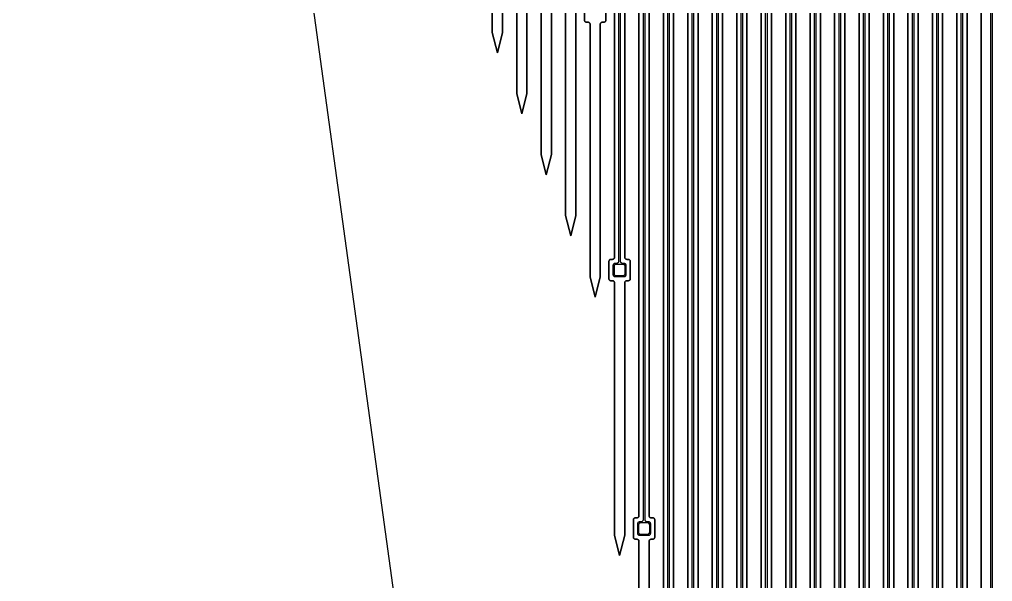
# Model space of a CAD drawing. Header units: metres. Extents: x -1550 to 1550, y -904 to 26100.
# Drawn here: x -966 to -11, y 3376 to 3929 of the extents above; entities that cross this region are included whole.
import ezdxf

# ---------------------------------------------------------------- set-up
doc = ezdxf.new("R2010")
doc.units = ezdxf.units.M
for name, color, linetype in [('Electrodes', 2, 'CONTINUOUS'), ('Metal', 4, 'CONTINUOUS'), ('Polyimide', 3, 'CONTINUOUS'), ('Polyimide_Negative', 5, 'CONTINUOUS')]:
    doc.layers.add(name, color=color, linetype=linetype)

msp = doc.modelspace()

# ---------------------------------------------------------------- linework, layer by layer
at = {"layer": 'Electrodes'}
for points in [[(-373.5, 3677.04), (-373.36, 3677.04), (-373.23, 3677.06), (-373.09, 3677.08), (-372.96, 3677.11), (-372.83, 3677.16), (-372.7, 3677.21), (-372.58, 3677.26), (-372.46, 3677.33), (-372.35, 3677.41), (-372.24, 3677.49), (-372.13, 3677.58), (-372.04, 3677.67), (-371.95, 3677.78), (-371.87, 3677.89), (-371.79, 3678), (-371.72, 3678.12), (-371.67, 3678.24), (-371.62, 3678.37), (-371.57, 3678.5), (-371.54, 3678.63), (-371.52, 3678.77), (-371.5, 3678.9), (-371.5, 3679.04), (-371.5, 3686.04), (-371.5, 3686.18), (-371.52, 3686.31), (-371.54, 3686.45), (-371.57, 3686.58), (-371.62, 3686.71), (-371.67, 3686.84), (-371.72, 3686.96), (-371.79, 3687.08), (-371.87, 3687.19), (-371.95, 3687.3), (-372.04, 3687.4), (-372.13, 3687.5), (-372.24, 3687.59), (-372.35, 3687.67), (-372.46, 3687.75), (-372.58, 3687.82), (-372.7, 3687.87), (-372.83, 3687.92), (-372.96, 3687.97), (-373.09, 3688), (-373.23, 3688.02), (-373.36, 3688.04), (-373.5, 3688.04), (-380.5, 3688.04), (-380.64, 3688.04), (-380.77, 3688.02), (-380.91, 3688), (-381.04, 3687.97), (-381.17, 3687.92), (-381.3, 3687.87), (-381.42, 3687.82), (-381.54, 3687.75), (-381.65, 3687.67), (-381.76, 3687.59), (-381.87, 3687.5), (-381.96, 3687.4), (-382.05, 3687.3), (-382.13, 3687.19), (-382.21, 3687.08), (-382.28, 3686.96), (-382.33, 3686.84), (-382.38, 3686.71), (-382.43, 3686.58), (-382.46, 3686.45), (-382.48, 3686.31), (-382.5, 3686.18), (-382.5, 3686.04), (-382.5, 3679.04), (-382.5, 3678.9), (-382.48, 3678.77), (-382.46, 3678.63), (-382.43, 3678.5), (-382.38, 3678.37), (-382.33, 3678.24), (-382.28, 3678.12), (-382.21, 3678), (-382.13, 3677.89), (-382.05, 3677.78), (-381.96, 3677.67), (-381.87, 3677.58), (-381.76, 3677.49), (-381.65, 3677.41), (-381.54, 3677.33), (-381.42, 3677.26), (-381.3, 3677.21), (-381.17, 3677.16), (-381.04, 3677.11), (-380.91, 3677.08), (-380.77, 3677.06), (-380.64, 3677.04), (-380.5, 3677.04), (-373.5, 3677.04)], [(-349.5, 3423.07), (-349.36, 3423.08), (-349.23, 3423.09), (-349.09, 3423.11), (-348.96, 3423.15), (-348.83, 3423.19), (-348.7, 3423.24), (-348.58, 3423.3), (-348.46, 3423.36), (-348.35, 3423.44), (-348.24, 3423.52), (-348.13, 3423.61), (-348.04, 3423.71), (-347.95, 3423.81), (-347.87, 3423.92), (-347.79, 3424.03), (-347.72, 3424.15), (-347.67, 3424.27), (-347.62, 3424.4), (-347.57, 3424.53), (-347.54, 3424.66), (-347.52, 3424.8), (-347.5, 3424.93), (-347.5, 3425.07), (-347.5, 3432.07), (-347.5, 3432.21), (-347.52, 3432.34), (-347.54, 3432.48), (-347.57, 3432.61), (-347.62, 3432.74), (-347.67, 3432.87), (-347.72, 3432.99), (-347.79, 3433.11), (-347.87, 3433.22), (-347.95, 3433.33), (-348.04, 3433.44), (-348.13, 3433.53), (-348.24, 3433.62), (-348.35, 3433.71), (-348.46, 3433.78), (-348.58, 3433.85), (-348.7, 3433.91), (-348.83, 3433.96), (-348.96, 3434), (-349.09, 3434.03), (-349.23, 3434.05), (-349.36, 3434.07), (-349.5, 3434.07), (-356.5, 3434.07), (-356.64, 3434.07), (-356.77, 3434.05), (-356.91, 3434.03), (-357.04, 3434), (-357.17, 3433.96), (-357.3, 3433.91), (-357.42, 3433.85), (-357.54, 3433.78), (-357.65, 3433.71), (-357.76, 3433.62), (-357.87, 3433.53), (-357.96, 3433.44), (-358.05, 3433.33), (-358.13, 3433.22), (-358.21, 3433.11), (-358.28, 3432.99), (-358.33, 3432.87), (-358.38, 3432.74), (-358.43, 3432.61), (-358.46, 3432.48), (-358.48, 3432.34), (-358.5, 3432.21), (-358.5, 3432.07), (-358.5, 3425.07), (-358.5, 3424.93), (-358.48, 3424.8), (-358.46, 3424.66), (-358.43, 3424.53), (-358.38, 3424.4), (-358.33, 3424.27), (-358.28, 3424.15), (-358.21, 3424.03), (-358.13, 3423.92), (-358.05, 3423.81), (-357.96, 3423.71), (-357.87, 3423.61), (-357.76, 3423.52), (-357.65, 3423.44), (-357.54, 3423.36), (-357.42, 3423.3), (-357.3, 3423.24), (-357.17, 3423.19), (-357.04, 3423.15), (-356.91, 3423.11), (-356.77, 3423.09), (-356.64, 3423.08), (-356.5, 3423.07), (-349.5, 3423.07)]]:
    msp.add_lwpolyline(points, close=True, dxfattribs=at)
at = {"layer": 'Metal'}
for points in [[(-378, 11993.5), (-378, 3691.04), (-378.03, 3690.69), (-378.12, 3690.36), (-378.27, 3690.04), (-378.47, 3689.75), (-378.71, 3689.51), (-379, 3689.31), (-379.32, 3689.16), (-379.65, 3689.07), (-380, 3689.04), (-381.5, 3689.04), (-381.85, 3689.01), (-382.18, 3688.92), (-382.5, 3688.77), (-382.79, 3688.57), (-383.03, 3688.33), (-383.23, 3688.04), (-383.38, 3687.72), (-383.47, 3687.39), (-383.5, 3687.04), (-383.5, 3678.04), (-383.47, 3677.69), (-383.38, 3677.36), (-383.23, 3677.04), (-383.03, 3676.75), (-382.79, 3676.51), (-382.5, 3676.31), (-382.18, 3676.16), (-381.85, 3676.07), (-381.5, 3676.04), (-372.5, 3676.04), (-372.15, 3676.07), (-371.82, 3676.16), (-371.5, 3676.31), (-371.21, 3676.51), (-370.97, 3676.75), (-370.77, 3677.04), (-370.62, 3677.36), (-370.53, 3677.69), (-370.5, 3678.04), (-370.5, 3687.04), (-370.53, 3687.39), (-370.62, 3687.72), (-370.77, 3688.04), (-370.97, 3688.33), (-371.21, 3688.57), (-371.5, 3688.77), (-371.82, 3688.92), (-372.15, 3689.01), (-372.5, 3689.04), (-374, 3689.04), (-374.35, 3689.07), (-374.68, 3689.16), (-375, 3689.31), (-375.29, 3689.51), (-375.53, 3689.75), (-375.73, 3690.04), (-375.88, 3690.36), (-375.97, 3690.69), (-376, 3691.04), (-376, 11993.5)], [(-354, 11993.5), (-354, 3437.07), (-354.03, 3436.72), (-354.12, 3436.39), (-354.27, 3436.07), (-354.47, 3435.79), (-354.71, 3435.54), (-355, 3435.34), (-355.32, 3435.19), (-355.65, 3435.1), (-356, 3435.07), (-357.5, 3435.07), (-357.85, 3435.04), (-358.18, 3434.95), (-358.5, 3434.8), (-358.79, 3434.6), (-359.03, 3434.36), (-359.23, 3434.07), (-359.38, 3433.76), (-359.47, 3433.42), (-359.5, 3433.07), (-359.5, 3424.07), (-359.47, 3423.72), (-359.38, 3423.39), (-359.23, 3423.07), (-359.03, 3422.79), (-358.79, 3422.54), (-358.5, 3422.34), (-358.18, 3422.19), (-357.85, 3422.1), (-357.5, 3422.07), (-348.5, 3422.07), (-348.15, 3422.1), (-347.82, 3422.19), (-347.5, 3422.34), (-347.21, 3422.54), (-346.97, 3422.79), (-346.77, 3423.07), (-346.62, 3423.39), (-346.53, 3423.72), (-346.5, 3424.07), (-346.5, 3433.07), (-346.53, 3433.42), (-346.62, 3433.76), (-346.77, 3434.07), (-346.97, 3434.36), (-347.21, 3434.6), (-347.5, 3434.8), (-347.82, 3434.95), (-348.15, 3435.04), (-348.5, 3435.07), (-350, 3435.07), (-350.35, 3435.1), (-350.68, 3435.19), (-351, 3435.34), (-351.29, 3435.54), (-351.53, 3435.79), (-351.73, 3436.07), (-351.88, 3436.39), (-351.97, 3436.72), (-352, 3437.07), (-352, 11993.5)], [(-330, 11993.5), (-330, 3183.1)], [(-328, 3183.1), (-328, 11993.5)], [(-306, 11993.5), (-306, 2929.13)], [(-304, 2929.13), (-304, 11993.5)], [(-282, 11993.5), (-282, 2675.17)], [(-280, 2675.17), (-280, 11993.5)], [(-258, 11993.5), (-258, 2421.2)], [(-256, 2421.2), (-256, 11993.5)], [(-234, 11993.5), (-234, 2167.23)], [(-232, 2167.23), (-232, 11993.5)], [(-210, 11993.5), (-210, 1913.26)], [(-208, 1913.26), (-208, 11993.5)], [(-186, 11993.5), (-186, 1659.29)], [(-184, 1659.29), (-184, 11993.5)], [(-162, 11993.5), (-162, 1405.33)], [(-160, 1405.33), (-160, 11993.5)], [(-138, 11993.5), (-138, 1151.36)], [(-136, 1151.36), (-136, 11993.5)], [(-114, 11993.5), (-114, 897.39)], [(-112, 897.39), (-112, 11993.5)], [(-90, 11993.5), (-90, 643.42)], [(-88, 643.42), (-88, 11993.5)], [(-66, 11993.5), (-66, 389.45)], [(-64, 389.45), (-64, 11993.5)], [(-42, 11993.5), (-42, 135.48)], [(-40, 135.48), (-40, 11993.5)], [(-13, 11993.5), (-13, -118.48)], [(-11, -118.48), (-11, 11993.5)]]:
    msp.add_lwpolyline(points, dxfattribs=at)
at = {"layer": 'Polyimide'}
for points in [[(-372, 11978.5), (-372, 3695.04), (-371.97, 3694.69), (-371.88, 3694.36), (-371.73, 3694.04), (-371.53, 3693.75), (-371.29, 3693.51), (-371, 3693.31), (-370.68, 3693.16), (-370.35, 3693.07), (-370, 3693.04), (-368.5, 3693.04), (-368.15, 3693.01), (-367.82, 3692.92), (-367.5, 3692.77), (-367.21, 3692.57), (-366.97, 3692.33), (-366.77, 3692.04), (-366.62, 3691.72), (-366.53, 3691.39), (-366.5, 3691.04), (-366.5, 3674.04), (-366.53, 3673.69), (-366.62, 3673.36), (-366.77, 3673.04), (-366.97, 3672.75), (-367.21, 3672.51), (-367.5, 3672.31), (-367.82, 3672.16), (-368.15, 3672.07), (-368.5, 3672.04), (-370, 3672.04), (-370.35, 3672.01), (-370.68, 3671.92), (-371, 3671.77), (-371.29, 3671.57), (-371.53, 3671.33), (-371.73, 3671.04), (-371.88, 3670.72), (-371.97, 3670.39), (-372, 3670.04), (-372, 3422.04), (-377, 3402.04), (-382, 3422.04), (-382, 3670.04), (-382.03, 3670.39), (-382.12, 3670.72), (-382.27, 3671.04), (-382.47, 3671.33), (-382.71, 3671.57), (-383, 3671.77), (-383.32, 3671.92), (-383.65, 3672.01), (-384, 3672.04), (-385.5, 3672.04), (-385.85, 3672.07), (-386.18, 3672.16), (-386.5, 3672.31), (-386.79, 3672.51), (-387.03, 3672.75), (-387.23, 3673.04), (-387.38, 3673.36), (-387.47, 3673.69), (-387.5, 3674.04), (-387.5, 3691.04), (-387.47, 3691.39), (-387.38, 3691.72), (-387.23, 3692.04), (-387.03, 3692.33), (-386.79, 3692.57), (-386.5, 3692.77), (-386.18, 3692.92), (-385.85, 3693.01), (-385.5, 3693.04), (-384, 3693.04), (-383.65, 3693.07), (-383.32, 3693.16), (-383, 3693.31), (-382.71, 3693.51), (-382.47, 3693.75), (-382.27, 3694.04), (-382.12, 3694.36), (-382.03, 3694.69), (-382, 3695.04), (-382, 11978.5)], [(-358, 3168.07), (-358, 3416.07), (-358.03, 3416.42), (-358.12, 3416.76), (-358.27, 3417.07), (-358.47, 3417.36), (-358.71, 3417.6), (-359, 3417.8), (-359.32, 3417.95), (-359.65, 3418.04), (-360, 3418.07), (-361.5, 3418.07), (-361.85, 3418.1), (-362.18, 3418.19), (-362.5, 3418.34), (-362.79, 3418.54), (-363.03, 3418.79), (-363.23, 3419.07), (-363.38, 3419.39), (-363.47, 3419.72), (-363.5, 3420.07), (-363.5, 3437.07), (-363.47, 3437.42), (-363.38, 3437.76), (-363.23, 3438.07), (-363.03, 3438.36), (-362.79, 3438.6), (-362.5, 3438.8), (-362.18, 3438.95), (-361.85, 3439.04), (-361.5, 3439.07), (-360, 3439.07), (-359.65, 3439.1), (-359.32, 3439.19), (-359, 3439.34), (-358.71, 3439.54), (-358.47, 3439.79), (-358.27, 3440.07), (-358.12, 3440.39), (-358.03, 3440.72), (-358, 3441.07), (-358, 11978.5)], [(-348, 11978.5), (-348, 3441.07), (-347.97, 3440.72), (-347.88, 3440.39), (-347.73, 3440.07), (-347.53, 3439.79), (-347.29, 3439.54), (-347, 3439.34), (-346.68, 3439.19), (-346.35, 3439.1), (-346, 3439.07), (-344.5, 3439.07), (-344.15, 3439.04), (-343.82, 3438.95), (-343.5, 3438.8), (-343.21, 3438.6), (-342.97, 3438.36), (-342.77, 3438.07), (-342.62, 3437.76), (-342.53, 3437.42), (-342.5, 3437.07), (-342.5, 3420.07), (-342.53, 3419.72), (-342.62, 3419.39), (-342.77, 3419.07), (-342.97, 3418.79), (-343.21, 3418.54), (-343.5, 3418.34), (-343.82, 3418.19), (-344.15, 3418.1), (-344.5, 3418.07), (-346, 3418.07), (-346.35, 3418.04), (-346.68, 3417.95), (-347, 3417.8), (-347.29, 3417.6), (-347.53, 3417.36), (-347.73, 3417.07), (-347.88, 3416.76), (-347.97, 3416.42), (-348, 3416.07), (-348, 3168.07)], [(-334, 3187.1), (-334, 11978.5)], [(-324, 11978.5), (-324, 3187.1)], [(-310, 2933.13), (-310, 11978.5)], [(-300, 11978.5), (-300, 2933.13)], [(-286, 2679.17), (-286, 11978.5)], [(-276, 11978.5), (-276, 2679.17)], [(-262, 2425.2), (-262, 11978.5)], [(-252, 11978.5), (-252, 2425.2)], [(-238, 2171.23), (-238, 11978.5)], [(-228, 11978.5), (-228, 2171.23)], [(-214, 1917.26), (-214, 11978.5)], [(-204, 11978.5), (-204, 1917.26)], [(-190, 1663.29), (-190, 11978.5)], [(-180, 11978.5), (-180, 1663.29)], [(-166, 1409.33), (-166, 11978.5)], [(-156, 11978.5), (-156, 1409.33)], [(-142, 1155.36), (-142, 11978.5)], [(-132, 11978.5), (-132, 1155.36)], [(-118, 901.39), (-118, 11978.5)], [(-108, 11978.5), (-108, 901.39)], [(-94, 647.42), (-94, 11978.5)], [(-84, 11978.5), (-84, 647.42)], [(-70, 393.45), (-70, 11978.5)], [(-60, 11978.5), (-60, 393.45)], [(-46, 139.48), (-46, 11978.5)], [(-36, 11978.5), (-36, 139.48)], [(-22, -116.48), (-22, 11978.5)], [(-492, 4164.01), (-492, 3916.01), (-497, 3896.01), (-502, 3916.01), (-502, 4164.01)], [(-468, 4104.01), (-468, 3856.01), (-473, 3836.01), (-478, 3856.01), (-478, 4104.01)], [(-444, 4044.01), (-444, 3796.01), (-449, 3776.01), (-454, 3796.01), (-454, 4044.01)], [(-420, 3984.01), (-420, 3736.01), (-425, 3716.01), (-430, 3736.01), (-430, 3984.01)], [(-390.5, 3945.01), (-390.5, 3928.01), (-390.53, 3927.66), (-390.62, 3927.32), (-390.77, 3927.01), (-390.97, 3926.72), (-391.21, 3926.48), (-391.5, 3926.28), (-391.82, 3926.13), (-392.15, 3926.04), (-392.5, 3926.01), (-394, 3926.01), (-394.35, 3925.98), (-394.68, 3925.89), (-395, 3925.74), (-395.29, 3925.54), (-395.53, 3925.29), (-395.73, 3925.01), (-395.88, 3924.69), (-395.97, 3924.36), (-396, 3924.01), (-396, 3676.01), (-401, 3656.01), (-406, 3676.01), (-406, 3924.01), (-406.03, 3924.36), (-406.12, 3924.69), (-406.27, 3925.01), (-406.47, 3925.29), (-406.71, 3925.54), (-407, 3925.74), (-407.32, 3925.89), (-407.65, 3925.98), (-408, 3926.01), (-409.5, 3926.01), (-409.85, 3926.04), (-410.18, 3926.13), (-410.5, 3926.28), (-410.79, 3926.48), (-411.03, 3926.72), (-411.23, 3927.01), (-411.38, 3927.32), (-411.47, 3927.66), (-411.5, 3928.01), (-411.5, 3945.01)]]:
    msp.add_lwpolyline(points, dxfattribs=at)
at = {"layer": 'Polyimide_Negative'}
for points in [[(-22, 11978.5), (-22, -116.48), (-22.5, -116.48), (-22.5, -137.48), (-22, -137.48), (-22, -387.48), (-22, -587.48), (-22, -628.09), (-24.31, -635.25), (-25.99, -638.43), (-28.23, -640.89), (-31.03, -642.36), (-36.34, -643.61), (-38.23, -645.59), (-39.87, -649.42), (-40.39, -651.11), (-40.5, -654.04), (-40.5, -665.28), (-46.65, -651.78), (-966, 6040.77)], [(-382, 11978.5), (-382, 3695.04), (-382.03, 3694.69), (-382.12, 3694.36), (-382.27, 3694.04), (-382.47, 3693.75), (-382.71, 3693.51), (-383, 3693.31), (-383.32, 3693.16), (-383.65, 3693.07), (-384, 3693.04), (-385.5, 3693.04), (-385.85, 3693.01), (-386.18, 3692.92), (-386.5, 3692.77), (-386.79, 3692.57), (-387.03, 3692.33), (-387.23, 3692.04), (-387.38, 3691.72), (-387.47, 3691.39), (-387.5, 3691.04), (-387.5, 3674.04), (-387.47, 3673.69), (-387.38, 3673.36), (-387.23, 3673.04), (-387.03, 3672.75), (-386.79, 3672.51), (-386.5, 3672.31), (-386.18, 3672.16), (-385.85, 3672.07), (-385.5, 3672.04), (-384, 3672.04), (-383.65, 3672.01), (-383.32, 3671.92), (-383, 3671.77), (-382.71, 3671.57), (-382.47, 3671.33), (-382.27, 3671.04), (-382.12, 3670.72), (-382.03, 3670.39), (-382, 3670.04), (-382, 3422.04), (-377, 3402.04), (-372, 3422.04), (-372, 3670.04), (-371.97, 3670.39), (-371.88, 3670.72), (-371.73, 3671.04), (-371.53, 3671.33), (-371.29, 3671.57), (-371, 3671.77), (-370.68, 3671.92), (-370.35, 3672.01), (-370, 3672.04), (-368.5, 3672.04), (-368.15, 3672.07), (-367.82, 3672.16), (-367.5, 3672.31), (-367.21, 3672.51), (-366.97, 3672.75), (-366.77, 3673.04), (-366.62, 3673.36), (-366.53, 3673.69), (-366.5, 3674.04), (-366.5, 3691.04), (-366.53, 3691.39), (-366.62, 3691.72), (-366.77, 3692.04), (-366.97, 3692.33), (-367.21, 3692.57), (-367.5, 3692.77), (-367.82, 3692.92), (-368.15, 3693.01), (-368.5, 3693.04), (-370, 3693.04), (-370.35, 3693.07), (-370.68, 3693.16), (-371, 3693.31), (-371.29, 3693.51), (-371.53, 3693.75), (-371.73, 3694.04), (-371.88, 3694.36), (-371.97, 3694.69), (-372, 3695.04), (-372, 11978.5)], [(-358, 11978.5), (-358, 3441.07), (-358.03, 3440.72), (-358.12, 3440.39), (-358.27, 3440.07), (-358.47, 3439.79), (-358.71, 3439.54), (-359, 3439.34), (-359.32, 3439.19), (-359.65, 3439.1), (-360, 3439.07), (-361.5, 3439.07), (-361.85, 3439.04), (-362.18, 3438.95), (-362.5, 3438.8), (-362.79, 3438.6), (-363.03, 3438.36), (-363.23, 3438.07), (-363.38, 3437.76), (-363.47, 3437.42), (-363.5, 3437.07), (-363.5, 3420.07), (-363.47, 3419.72), (-363.38, 3419.39), (-363.23, 3419.07), (-363.03, 3418.79), (-362.79, 3418.54), (-362.5, 3418.34), (-362.18, 3418.19), (-361.85, 3418.1), (-361.5, 3418.07), (-360, 3418.07), (-359.65, 3418.04), (-359.32, 3417.95), (-359, 3417.8), (-358.71, 3417.6), (-358.47, 3417.36), (-358.27, 3417.07), (-358.12, 3416.76), (-358.03, 3416.42), (-358, 3416.07), (-358, 3168.07)], [(-348, 3168.07), (-348, 3416.07), (-347.97, 3416.42), (-347.88, 3416.76), (-347.73, 3417.07), (-347.53, 3417.36), (-347.29, 3417.6), (-347, 3417.8), (-346.68, 3417.95), (-346.35, 3418.04), (-346, 3418.07), (-344.5, 3418.07), (-344.15, 3418.1), (-343.82, 3418.19), (-343.5, 3418.34), (-343.21, 3418.54), (-342.97, 3418.79), (-342.77, 3419.07), (-342.62, 3419.39), (-342.53, 3419.72), (-342.5, 3420.07), (-342.5, 3437.07), (-342.53, 3437.42), (-342.62, 3437.76), (-342.77, 3438.07), (-342.97, 3438.36), (-343.21, 3438.6), (-343.5, 3438.8), (-343.82, 3438.95), (-344.15, 3439.04), (-344.5, 3439.07), (-346, 3439.07), (-346.35, 3439.1), (-346.68, 3439.19), (-347, 3439.34), (-347.29, 3439.54), (-347.53, 3439.79), (-347.73, 3440.07), (-347.88, 3440.39), (-347.97, 3440.72), (-348, 3441.07), (-348, 11978.5)], [(-334, 11978.5), (-334, 3187.1)], [(-324, 3187.1), (-324, 11978.5)], [(-310, 11978.5), (-310, 2933.13)], [(-300, 2933.13), (-300, 11978.5)], [(-286, 11978.5), (-286, 2679.17)], [(-276, 2679.17), (-276, 11978.5)], [(-262, 11978.5), (-262, 2425.2)], [(-252, 2425.2), (-252, 11978.5)], [(-238, 11978.5), (-238, 2171.23)], [(-228, 2171.23), (-228, 11978.5)], [(-214, 11978.5), (-214, 1917.26)], [(-204, 1917.26), (-204, 11978.5)], [(-190, 11978.5), (-190, 1663.29)], [(-180, 1663.29), (-180, 11978.5)], [(-166, 11978.5), (-166, 1409.33)], [(-156, 1409.33), (-156, 11978.5)], [(-142, 11978.5), (-142, 1155.36)], [(-132, 1155.36), (-132, 11978.5)], [(-118, 11978.5), (-118, 901.39)], [(-108, 901.39), (-108, 11978.5)], [(-94, 11978.5), (-94, 647.42)], [(-84, 647.42), (-84, 11978.5)], [(-70, 11978.5), (-70, 393.45)], [(-60, 393.45), (-60, 11978.5)], [(-46, 11978.5), (-46, 139.48)], [(-36, 139.48), (-36, 11978.5)], [(-502, 4164.01), (-502, 3916.01), (-497, 3896.01), (-492, 3916.01), (-492, 4164.01)], [(-478, 4104.01), (-478, 3856.01), (-473, 3836.01), (-468, 3856.01), (-468, 4104.01)], [(-454, 4044.01), (-454, 3796.01), (-449, 3776.01), (-444, 3796.01), (-444, 4044.01)], [(-430, 3984.01), (-430, 3736.01), (-425, 3716.01), (-420, 3736.01), (-420, 3984.01)], [(-411.5, 3945.01), (-411.5, 3928.01), (-411.47, 3927.66), (-411.38, 3927.32), (-411.23, 3927.01), (-411.03, 3926.72), (-410.79, 3926.48), (-410.5, 3926.28), (-410.18, 3926.13), (-409.85, 3926.04), (-409.5, 3926.01), (-408, 3926.01), (-407.65, 3925.98), (-407.32, 3925.89), (-407, 3925.74), (-406.71, 3925.54), (-406.47, 3925.29), (-406.27, 3925.01), (-406.12, 3924.69), (-406.03, 3924.36), (-406, 3924.01), (-406, 3676.01), (-401, 3656.01), (-396, 3676.01), (-396, 3924.01), (-395.97, 3924.36), (-395.88, 3924.69), (-395.73, 3925.01), (-395.53, 3925.29), (-395.29, 3925.54), (-395, 3925.74), (-394.68, 3925.89), (-394.35, 3925.98), (-394, 3926.01), (-392.5, 3926.01), (-392.15, 3926.04), (-391.82, 3926.13), (-391.5, 3926.28), (-391.21, 3926.48), (-390.97, 3926.72), (-390.77, 3927.01), (-390.62, 3927.32), (-390.53, 3927.66), (-390.5, 3928.01), (-390.5, 3945.01)]]:
    msp.add_lwpolyline(points, dxfattribs=at)

doc.saveas('drawing.dxf')
